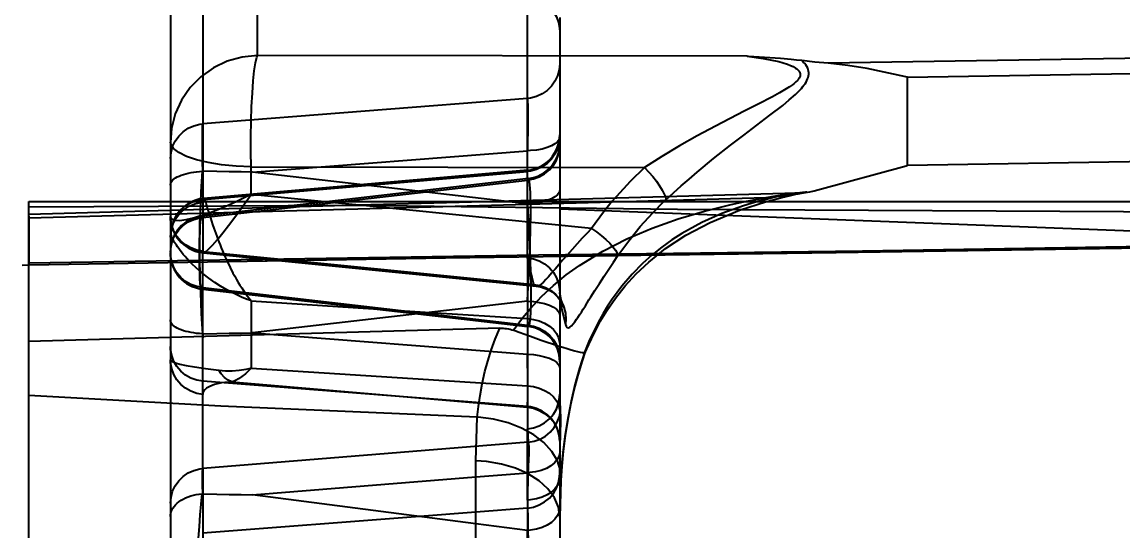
# Model space of a CAD drawing. Header units: millimetres. Extents: x 632 to 3922, y 1402 to 2001.
# Drawn here: x 3703.25 to 3709.49, y 1844.95 to 1847.84 of the extents above; entities that cross this region are included whole.
import ezdxf
from ezdxf.lldxf.tags import DXFTag

# ---------------------------------------------------------------- set-up
doc = ezdxf.new("R2010")
doc.units = ezdxf.units.MM
for name, color, linetype in [('7', 7, 'Continuous'), ('8', 8, 'Continuous'), ('DIM', 7, 'Continuous'), ('H1', 2, 'HIDDEN')]:
    doc.layers.add(name, color=color, linetype=linetype)
doc.styles.add('SY', font='romans.shx', dxfattribs={"width": 0.85, "height": 3, "bigfont": 'ghs.shx'})
tags = doc.linetypes.add('HIDDEN', pattern=[0.375, 0.25, -0.125]).pattern_tags.tags
tags[6:7] = [DXFTag(74, 4), DXFTag(75, 0), DXFTag(340, '0'), DXFTag(46, 1.0), DXFTag(50, 0.0), DXFTag(44, 0.0), DXFTag(45, 0.0)]
tags[4:5] = [DXFTag(74, 4), DXFTag(75, 0), DXFTag(340, '0'), DXFTag(46, 1.0), DXFTag(50, 0.0), DXFTag(44, 0.0), DXFTag(45, 0.0)]
doc.dimstyles.new('BaseStyle', dxfattribs={"dimtxt": 3, "dimasz": 2, "dimexe": 0.6, "dimexo": 0, "dimgap": 1, "dimtad": 1, "dimdsep": 46, "dimtxsty": 'SY', "dimcen": 0, "dimclrd": 3, "dimclre": 3, "dimclrt": 7, "dimaunit": 1, "dimazin": 0, "dimtfac": 1, "dimtmove": 0, "dimatfit": 3, "dimfxl": 1, "dimtolj": 1, "dimtzin": 0, "dimarcsym": 0})

# ---------------------------------------------------------------- blocks, each defined once
blk = doc.blocks.new('*D793')
at = {"layer": 'Defpoints', "color": 0}
for p in [(3711.3783, 1881.9692), (3736.3783, 1860.9692), (3711.3783, 1833.7692)]:
    blk.add_point(p, dxfattribs=at)
at = {"layer": 'DIM', "color": 3, "lineweight": -2}
blk.add_line((3711.3783, 1833.7692), (3711.3783, 1887.0977), dxfattribs=at)
at = {"layer": 'DIM', "color": 7, "insert": (3708.8783, 1885.0335), "char_height": 3, "attachment_point": 5, "rotation": 90, "style": 'SY', "bg_fill": 3, "box_fill_scale": 1.1, "bg_fill_color": 256, "bg_fill_true_color": 13158600, "bg_fill_transparency": 0}
blk.add_mtext('\\A1;25', dxfattribs=at)

msp = doc.modelspace()

# ---------------------------------------------------------------- linework, layer by layer
at = {"layer": '7'}
for p, q in [((3704.0875, 1848.3688), (3704.0875, 1847.1553)), ((3704.0875, 1847.1553), (3704.0875, 1846.819)), ((3703.2843, 1846.819), (3735.1403, 1846.819)), ((3703.2843, 1834.4764), (3703.2843, 1846.819)), ((3707.6418, 1846.8662), (3705.9397, 1846.819)), ((3703.2839, 1846.4579), (3703.2843, 1846.4579))]:
    msp.add_line(p, q, dxfattribs=at)
for points in [[(3707.6693, 1847.6174, 0), (3707.6401, 1847.6206, 0), (3707.61, 1847.6235, 0), (3707.5483, 1847.6288, 0), (3707.3681, 1847.6417, 0), (3707.3598, 1847.6423, 0)], [(3707.8201, 1847.6021, 0), (3707.7436, 1847.6093, 0), (3707.6693, 1847.6174, 0)], [(3708.2692, 1847.5235, 0), (3708.2611, 1847.5256, 0), (3708.0407, 1847.573, 0), (3707.9303, 1847.5901, 0), (3707.8201, 1847.6021, 0)], [(3707.7615, 1846.8843, 0), (3708.2623, 1847.0209, 0), (3708.2692, 1847.0227, 0)], [(3707.4658, 1846.8394, 0), (3707.4751, 1846.8404, 0), (3707.5426, 1846.8479, 0), (3707.6085, 1846.8561, 0), (3707.6501, 1846.862, 0), (3707.6898, 1846.8685, 0), (3707.7155, 1846.8734, 0), (3707.7396, 1846.8787, 0), (3707.7615, 1846.8843, 0)], [(3707.6979, 1846.8712, 0), (3707.6977, 1846.8712, 0), (3707.6971, 1846.8711, 0), (3707.6963, 1846.871, 0), (3707.6953, 1846.8708, 0), (3707.6942, 1846.8707, 0), (3707.693, 1846.8705, 0), (3707.6917, 1846.8703, 0), (3707.6903, 1846.8701, 0), (3707.6887, 1846.8699, 0), (3707.687, 1846.8697, 0), (3707.6849, 1846.8694, 0), (3707.6824, 1846.8691, 0), (3707.6796, 1846.8688, 0), (3707.6762, 1846.8685, 0), (3707.672, 1846.8681, 0), (3707.6665, 1846.8676, 0), (3707.6589, 1846.867, 0), (3707.6475, 1846.8664, 0), (3707.6413, 1846.8662, 0)]]:
    msp.add_polyline3d(points, dxfattribs=at)
at = {"layer": '8'}
for p, q in [((3704.5807, 1847.6463), (3704.5807, 1848.8598)), ((3707.3598, 1847.6423), (3704.5807, 1847.6463)), ((3708.2692, 1847.0227), (3708.2692, 1847.5235)), ((3704.5457, 1847.0141), (3706.777, 1847.0108)), ((3704.5457, 1846.8588), (3704.5457, 1847.0141)), ((3710.4778, 1847.0604), (3708.2692, 1847.0227)), ((3704.9426, 1846.819), (3704.5457, 1846.8588)), ((3707.4658, 1846.8394), (3706.7311, 1846.819))]:
    msp.add_line(p, q, dxfattribs=at)
for points in [[(3704.5807, 1847.6463, 0), (3704.4937, 1847.6374, 0), (3704.4096, 1847.6138, 0), (3704.3309, 1847.5762, 0), (3704.2601, 1847.5259, 0), (3704.1994, 1847.4644, 0), (3704.1504, 1847.3934, 0), (3704.1148, 1847.3152, 0), (3704.0937, 1847.2322, 0), (3704.0875, 1847.1553, 0)], [(3704.5457, 1847.0141, 0), (3704.5443, 1847.0999, 0), (3704.5442, 1847.1873, 0), (3704.5456, 1847.2739, 0), (3704.5482, 1847.3568, 0), (3704.5521, 1847.4335, 0), (3704.5572, 1847.5019, 0), (3704.5632, 1847.5597, 0), (3704.57, 1847.6052, 0), (3704.5774, 1847.6371, 0), (3704.5807, 1847.6463, 0)], [(3707.3598, 1847.6423, 0), (3707.4503, 1847.6299, 0), (3707.5388, 1847.6116, 0), (3707.5642, 1847.6046, 0), (3707.5888, 1847.5965, 0), (3707.6049, 1847.5903, 0), (3707.6201, 1847.5833, 0), (3707.6342, 1847.5754, 0), (3707.6413, 1847.5705, 0), (3707.6477, 1847.5651, 0), (3707.6516, 1847.5612, 0), (3707.655, 1847.5569, 0), (3707.6578, 1847.5525, 0), (3707.6594, 1847.5489, 0), (3707.6606, 1847.5452, 0), (3707.6611, 1847.5426, 0), (3707.6614, 1847.5399, 0), (3707.6615, 1847.5372, 0), (3707.6611, 1847.5333, 0), (3707.6602, 1847.5295, 0), (3707.659, 1847.5258, 0), (3707.6574, 1847.5222, 0), (3707.6554, 1847.5186, 0), (3707.6518, 1847.513, 0), (3707.6474, 1847.5075, 0), (3707.6454, 1847.5053, 0), (3707.6368, 1847.4966, 0), (3707.6271, 1847.4883, 0), (3707.6168, 1847.4803, 0), (3707.5997, 1847.4683, 0), (3707.5817, 1847.4568, 0), (3707.543, 1847.4342, 0), (3707.5027, 1847.4123, 0), (3707.4231, 1847.3712, 0), (3707.3425, 1847.3305, 0), (3707.1795, 1847.2464, 0), (3707.077, 1847.1909, 0), (3706.9759, 1847.1334, 0), (3706.8752, 1847.073, 0), (3706.777, 1847.0108, 0)], [(3710.4645, 1847.6452, 0), (3707.8201, 1847.6021, 0)], [(3706.9186, 1846.8462, 0), (3706.9424, 1846.8679, 0), (3706.9857, 1846.9066, 0), (3707.0302, 1846.9455, 0), (3707.0753, 1846.984, 0), (3707.1694, 1847.0615, 0), (3707.2656, 1847.1375, 0), (3707.3401, 1847.1946, 0), (3707.4147, 1847.2509, 0), (3707.4891, 1847.3071, 0), (3707.5617, 1847.3635, 0), (3707.5991, 1847.3944, 0), (3707.6345, 1847.4261, 0), (3707.6515, 1847.4428, 0), (3707.6673, 1847.4599, 0), (3707.6747, 1847.4687, 0), (3707.6816, 1847.4776, 0), (3707.6881, 1847.4866, 0), (3707.6938, 1847.4957, 0), (3707.6986, 1847.5045, 0), (3707.7027, 1847.5134, 0), (3707.7059, 1847.5223, 0), (3707.7081, 1847.5313, 0), (3707.7094, 1847.5401, 0), (3707.7096, 1847.5488, 0), (3707.7088, 1847.5574, 0), (3707.7069, 1847.5658, 0), (3707.7035, 1847.5751, 0), (3707.6989, 1847.584, 0), (3707.6932, 1847.5927, 0), (3707.6865, 1847.6009, 0), (3707.6783, 1847.6094, 0), (3707.6693, 1847.6174, 0)], [(3708.2692, 1847.5235, 0), (3710.4684, 1847.5586, 0)], [(3704.5457, 1847.0141, 0), (3704.4596, 1847.0184, 0), (3704.3773, 1847.0268, 0), (3704.3016, 1847.0392, 0), (3704.2345, 1847.0551, 0), (3704.1783, 1847.074, 0), (3704.1345, 1847.0954, 0), (3704.1046, 1847.1186, 0), (3704.0894, 1847.143, 0), (3704.0875, 1847.1553, 0)], [(3706.777, 1847.0108, 0), (3706.6951, 1846.9313, 0), (3706.6176, 1846.8472, 0), (3706.6095, 1846.8378, 0)], [(3706.777, 1847.0108, 0), (3706.8011, 1846.9855, 0), (3706.8239, 1846.9592, 0), (3706.8447, 1846.9327, 0), (3706.8629, 1846.9069, 0), (3706.878, 1846.8826, 0), (3706.8895, 1846.8604, 0), (3706.8956, 1846.8455, 0)], [(3704.5457, 1846.8588, 0), (3704.5049, 1846.8384, 0), (3704.4646, 1846.819, 0)], [(3704.5177, 1846.819, 0), (3704.5457, 1846.8588, 0)], [(3707.6378, 1846.8659, 0), (3707.6383, 1846.866, 0), (3707.6395, 1846.8661, 0), (3707.6402, 1846.8662, 0), (3707.6403, 1846.8661, 0), (3707.6402, 1846.8661, 0), (3707.6399, 1846.866, 0), (3707.6393, 1846.866, 0), (3707.6386, 1846.8658, 0), (3707.6376, 1846.8657, 0), (3707.6351, 1846.8653, 0), (3707.6318, 1846.8648, 0), (3707.6279, 1846.8642, 0), (3707.6227, 1846.8635, 0), (3707.6169, 1846.8627, 0), (3707.6105, 1846.8617, 0), (3707.6037, 1846.8608, 0), (3707.5885, 1846.8586, 0), (3707.5722, 1846.8561, 0), (3707.5471, 1846.8524, 0), (3707.5209, 1846.8483, 0), (3707.4658, 1846.8394, 0)]]:
    msp.add_polyline3d(points, dxfattribs=at)
at = {"layer": 'H1'}
for p, q in [((3704.2708, 1848.1168), (3704.2708, 1846.819)), ((3706.113, 1846.8238), (3706.113, 1847.9785)), ((3706.2963, 1847.7817), (3706.2963, 1846.8289)), ((3706.113, 1847.4023), (3704.2708, 1847.2594)), ((3704.5531, 1846.9847), (3706.113, 1847.1058)), ((3704.2743, 1846.8301), (3706.113, 1846.9883)), ((3706.113, 1846.9962), (3704.2767, 1846.8356)), ((3705.491, 1846.8767), (3704.5531, 1846.9847)), ((3706.1185, 1846.949), (3704.9905, 1846.819)), ((3705.0627, 1846.819), (3706.113, 1846.94)), ((3705.9815, 1846.8202), (3705.491, 1846.8767)), ((3704.0875, 1846.819), (3704.0875, 1846.7677)), ((3704.2708, 1846.819), (3704.2708, 1846.7728)), ((3704.9905, 1846.819), (3704.7893, 1846.7958)), ((3704.8648, 1846.7962), (3705.0627, 1846.819)), ((3705.1587, 1846.7974), (3704.9426, 1846.819)), ((3705.9397, 1846.819), (3705.1528, 1846.7972)), ((3706.7311, 1846.819), (3705.7021, 1846.7905)), ((3705.9916, 1846.819), (3705.9815, 1846.8202)), ((3706.113, 1846.805), (3705.9916, 1846.819)), ((3706.113, 1846.819), (3706.113, 1846.8238)), ((3706.113, 1846.4988), (3706.113, 1846.819)), ((3706.2963, 1846.8289), (3706.2963, 1846.819)), ((3706.2963, 1846.819), (3706.2963, 1846.302)), ((3705.1528, 1846.7972), (3703.2843, 1846.7454)), ((3705.7021, 1846.7905), (3703.2843, 1846.7235)), ((3704.0875, 1846.7677), (3704.0875, 1846.7338)), ((3704.6897, 1846.7844), (3704.2653, 1846.7355)), ((3704.2708, 1846.7278), (3704.7847, 1846.787)), ((3704.2708, 1846.7728), (3704.2708, 1846.537)), ((3704.7893, 1846.7958), (3704.6897, 1846.7844)), ((3704.7847, 1846.787), (3704.8648, 1846.7962)), ((3705.1614, 1846.7971), (3705.1587, 1846.7974)), ((3706.4763, 1846.6654), (3705.1614, 1846.7971)), ((3703.2843, 1846.7454), (3703.2843, 1846.7454)), ((3704.0875, 1846.531), (3704.0875, 1845.1076)), ((3704.2708, 1845.3044), (3704.2708, 1846.537)), ((3704.2709, 1846.5356), (3704.7143, 1846.4912)), ((3704.2746, 1846.5271), (3704.6438, 1846.4901)), ((3703.2843, 1846.4579), (3703.2858, 1846.4579)), ((3704.6438, 1846.4901), (3704.7198, 1846.4825)), ((3704.7143, 1846.4912), (3704.7896, 1846.4837)), ((3704.7198, 1846.4825), (3706.163, 1846.3379)), ((3704.7896, 1846.4837), (3706.1486, 1846.3475)), ((3706.113, 1846.4988), (3706.113, 1846.3429)), ((3704.2653, 1846.3222), (3704.2708, 1846.3216)), ((3704.2708, 1846.3299), (3705.5271, 1846.1852)), ((3704.2708, 1846.3216), (3705.491, 1846.181)), ((3706.113, 1846.3429), (3706.113, 1845.5279)), ((3704.5457, 1846.2545), (3704.5457, 1845.8734)), ((3704.5457, 1846.2545), (3705.2389, 1846.21)), ((3706.113, 1846.2526), (3704.5531, 1846.0729)), ((3706.2963, 1846.302), (3706.2963, 1845.7247)), ((3705.2389, 1846.21), (3705.5628, 1846.1893)), ((3705.5628, 1846.1893), (3706.113, 1846.154)), ((3705.491, 1846.181), (3706.113, 1846.1093)), ((3705.5271, 1846.1852), (3706.113, 1846.1177)), ((3705.9573, 1846.0991), (3703.2843, 1846.025)), ((3704.5531, 1846.0729), (3706.113, 1845.9519)), ((3706.113, 1846.1093), (3706.1185, 1846.1087)), ((3704.5457, 1845.8734), (3706.113, 1845.7728)), ((3706.113, 1845.6553), (3704.2708, 1845.7983)), ((3704.4357, 1845.7954), (3705.6073, 1845.6946)), ((3705.6073, 1845.6946), (3706.113, 1845.651)), ((3706.113, 1845.4524), (3706.113, 1845.5279)), ((3706.1176, 1845.4528), (3704.2708, 1845.3044)), ((3706.113, 1845.2797), (3706.113, 1845.4524)), ((3706.2963, 1845.4585), (3706.2963, 1845.2519)), ((3705.8206, 1840.5739), (3705.8206, 1845.3481)), ((3704.2708, 1845.3044), (3704.2708, 1844.3796)), ((3704.5531, 1845.1544), (3705.8206, 1845.2562)), ((3705.8206, 1845.2562), (3706.1152, 1845.2799)), ((3706.113, 1845.1242), (3706.113, 1845.2797)), ((3706.2963, 1845.2519), (3706.2963, 1845.0281)), ((3705.8206, 1844.9906), (3704.5531, 1845.1544)), ((3706.113, 1845.0792), (3705.8206, 1845.0565)), ((3706.113, 1845.1242), (3706.113, 1844.9528)), ((3705.5019, 1845.0318), (3704.2708, 1844.9362)), ((3705.8206, 1845.0565), (3705.5019, 1845.0318)), ((3706.2963, 1845.0281), (3706.2963, 1840.2538)), ((3706.113, 1844.9528), (3705.8206, 1844.9906)), ((3706.113, 1844.1415), (3706.113, 1844.9528))]:
    msp.add_line(p, q, dxfattribs=at)
for points in [[(3706.113, 1847.9785, 0), (3706.1475, 1847.9725, 0), (3706.1804, 1847.9607, 0), (3706.2107, 1847.9435, 0), (3706.2375, 1847.9214, 0), (3706.26, 1847.895, 0), (3706.2775, 1847.8652, 0), (3706.2894, 1847.8328, 0), (3706.2955, 1847.7989, 0), (3706.2963, 1847.7817, 0)], [(3706.2963, 1847.8612, 0), (3706.2963, 1847.8122, 0), (3706.2963, 1847.7817, 0)], [(3706.2963, 1847.5991, 0), (3706.2932, 1847.5648, 0), (3706.2842, 1847.5316, 0), (3706.2694, 1847.5004, 0), (3706.2493, 1847.4722, 0), (3706.2246, 1847.4478, 0), (3706.1959, 1847.4281, 0), (3706.1642, 1847.4135, 0), (3706.1304, 1847.4046, 0), (3706.113, 1847.4023, 0)], [(3706.113, 1847.4023, 0), (3706.114, 1847.3876, 0), (3706.1147, 1847.3656, 0), (3706.1152, 1847.3366, 0), (3706.1153, 1847.301, 0), (3706.1152, 1847.2595, 0), (3706.1147, 1847.2126, 0), (3706.114, 1847.1611, 0), (3706.113, 1847.1058, 0)], [(3704.0875, 1847.0626, 0), (3704.0905, 1847.0969, 0), (3704.0996, 1847.1302, 0), (3704.1144, 1847.1614, 0), (3704.1345, 1847.1896, 0), (3704.1592, 1847.2139, 0), (3704.1879, 1847.2337, 0), (3704.2196, 1847.2482, 0), (3704.2534, 1847.2571, 0), (3704.2708, 1847.2594, 0)], [(3704.2703, 1846.9895, 0), (3704.2694, 1847.04, 0), (3704.2688, 1847.0867, 0), (3704.2685, 1847.1292, 0), (3704.2684, 1847.1667, 0), (3704.2686, 1847.1989, 0), (3704.2691, 1847.2253, 0), (3704.2698, 1847.2456, 0), (3704.2708, 1847.2594, 0)], [(3706.2963, 1847.1851, 0), (3706.2932, 1847.1508, 0), (3706.2842, 1847.1176, 0), (3706.2694, 1847.0864, 0), (3706.2493, 1847.0582, 0), (3706.2246, 1847.0338, 0), (3706.1959, 1847.0141, 0), (3706.1642, 1846.9995, 0), (3706.1304, 1846.9906, 0), (3706.113, 1846.9883, 0)], [(3706.2963, 1847.1839, 0), (3706.2932, 1847.1703, 0), (3706.2842, 1847.1571, 0), (3706.2694, 1847.1447, 0), (3706.2493, 1847.1335, 0), (3706.2246, 1847.1238, 0), (3706.1959, 1847.116, 0), (3706.1642, 1847.1102, 0), (3706.1304, 1847.1067, 0), (3706.113, 1847.1058, 0)], [(3706.113, 1846.94, 0), (3706.1475, 1846.946, 0), (3706.1804, 1846.9578, 0), (3706.2107, 1846.975, 0), (3706.2375, 1846.9971, 0), (3706.26, 1847.0235, 0), (3706.2775, 1847.0533, 0), (3706.2894, 1847.0857, 0), (3706.2955, 1847.1196, 0), (3706.2963, 1847.1368, 0)], [(3704.0876, 1846.9137, 0), (3704.0881, 1846.9174, 0), (3704.0891, 1846.9212, 0), (3704.0919, 1846.9276, 0), (3704.0961, 1846.9339, 0), (3704.1017, 1846.9403, 0), (3704.1087, 1846.9464, 0), (3704.1168, 1846.9521, 0), (3704.126, 1846.9576, 0), (3704.1367, 1846.9628, 0), (3704.1485, 1846.9677, 0), (3704.1609, 1846.972, 0), (3704.1742, 1846.976, 0), (3704.1887, 1846.9795, 0), (3704.204, 1846.9826, 0), (3704.2193, 1846.9851, 0), (3704.2352, 1846.9871, 0), (3704.2519, 1846.9886, 0), (3704.2689, 1846.9895, 0)], [(3704.2653, 1846.3222, 0), (3704.2621, 1846.3261, 0), (3704.2593, 1846.337, 0), (3704.2569, 1846.3547, 0), (3704.255, 1846.3791, 0), (3704.2535, 1846.4097, 0), (3704.2524, 1846.4463, 0), (3704.2519, 1846.4882, 0), (3704.252, 1846.5349, 0), (3704.2525, 1846.5857, 0), (3704.2535, 1846.6398, 0), (3704.255, 1846.6966, 0), (3704.257, 1846.755, 0), (3704.2594, 1846.8144, 0), (3704.2623, 1846.8738, 0), (3704.2654, 1846.9325, 0), (3704.2689, 1846.9895, 0)], [(3704.2689, 1846.9895, 0), (3704.2703, 1846.9895, 0)], [(3704.5531, 1846.9847, 0), (3704.4883, 1846.9859, 0), (3704.4213, 1846.9871, 0), (3704.3497, 1846.9883, 0), (3704.2703, 1846.9895, 0)], [(3706.1185, 1846.949, 0), (3706.1158, 1846.9466, 0), (3706.113, 1846.94, 0)], [(3706.1241, 1846.4518, 0), (3706.1261, 1846.5006, 0), (3706.1279, 1846.5491, 0), (3706.1293, 1846.5968, 0), (3706.1305, 1846.6433, 0), (3706.1313, 1846.6879, 0), (3706.1318, 1846.7303, 0), (3706.1319, 1846.7699, 0), (3706.1317, 1846.8063, 0), (3706.1311, 1846.8392, 0), (3706.1302, 1846.8681, 0), (3706.1289, 1846.8929, 0), (3706.1274, 1846.9133, 0), (3706.1255, 1846.9291, 0), (3706.1234, 1846.9404, 0), (3706.121, 1846.947, 0), (3706.1185, 1846.949, 0)], [(3704.0875, 1846.9112, 0), (3704.0876, 1846.9137, 0)], [(3706.2963, 1846.8832, 0), (3706.2932, 1846.8696, 0), (3706.2842, 1846.8564, 0), (3706.2694, 1846.844, 0), (3706.2493, 1846.8328, 0), (3706.2246, 1846.8231, 0), (3706.1959, 1846.8152, 0), (3706.1642, 1846.8095, 0), (3706.1304, 1846.8059, 0), (3706.113, 1846.805, 0)], [(3704.0919, 1846.6589, 0), (3704.1022, 1846.6919, 0), (3704.1181, 1846.7225, 0), (3704.1392, 1846.75, 0), (3704.1649, 1846.7734, 0), (3704.1943, 1846.7922, 0), (3704.2265, 1846.8056, 0), (3704.2606, 1846.8133, 0), (3704.2708, 1846.8144, 0)], [(3704.1079, 1846.7139, 0), (3704.1244, 1846.7439, 0), (3704.1459, 1846.7706, 0), (3704.172, 1846.7931, 0), (3704.2016, 1846.8108, 0), (3704.234, 1846.8231, 0), (3704.2682, 1846.8296, 0), (3704.2743, 1846.8301, 0)], [(3704.2126, 1846.8191, 0), (3704.2008, 1846.8135, 0), (3704.1866, 1846.8053, 0), (3704.1732, 1846.7962, 0), (3704.1608, 1846.7862, 0), (3704.1493, 1846.7753, 0), (3704.1389, 1846.7639, 0), (3704.1295, 1846.7518, 0), (3704.1212, 1846.7393, 0), (3704.1139, 1846.7266, 0), (3704.1079, 1846.7139, 0)], [(3704.2768, 1846.8356, 0), (3704.2654, 1846.8343, 0), (3704.2483, 1846.831, 0), (3704.2317, 1846.8264, 0), (3704.2159, 1846.8205, 0), (3704.2126, 1846.8191, 0)], [(3704.2708, 1846.8144, 0), (3704.2717, 1846.8222, 0), (3704.2743, 1846.8301, 0)], [(3704.2743, 1846.8301, 0), (3704.2752, 1846.8339, 0), (3704.2764, 1846.8355, 0), (3704.2767, 1846.8356, 0)], [(3704.2779, 1846.8349, 0), (3704.2798, 1846.8321, 0), (3704.2819, 1846.8273, 0), (3704.2844, 1846.8205, 0), (3704.2874, 1846.8117, 0), (3704.2908, 1846.8008, 0), (3704.2944, 1846.789, 0), (3704.2985, 1846.7756, 0), (3704.3031, 1846.7605, 0), (3704.3082, 1846.744, 0), (3704.3138, 1846.7264, 0), (3704.3199, 1846.7075, 0), (3704.3265, 1846.6874, 0), (3704.3337, 1846.6663, 0), (3704.3388, 1846.6515, 0), (3704.3442, 1846.6364, 0), (3704.3499, 1846.6208, 0), (3704.3559, 1846.6049, 0), (3704.3621, 1846.5886, 0), (3704.3686, 1846.5721, 0), (3704.3754, 1846.5554, 0), (3704.3824, 1846.5385, 0), (3704.3961, 1846.507, 0), (3704.4105, 1846.4755, 0), (3704.4259, 1846.4437, 0), (3704.4421, 1846.4125, 0), (3704.4521, 1846.394, 0), (3704.4624, 1846.3758, 0), (3704.472, 1846.3595, 0), (3704.4817, 1846.3437, 0), (3704.4917, 1846.3281, 0), (3704.5017, 1846.313, 0), (3704.5121, 1846.2982, 0), (3704.5225, 1846.2839, 0), (3704.5331, 1846.2701, 0), (3704.5438, 1846.2569, 0), (3704.5457, 1846.2545, 0)], [(3704.4646, 1846.819, 0), (3704.4147, 1846.7963, 0), (3704.3659, 1846.7754, 0)], [(3704.4889, 1846.7788, 0), (3704.5177, 1846.819, 0)], [(3706.033, 1846.0876, 0), (3706.0426, 1846.1015, 0), (3706.0847, 1846.1582, 0), (3706.1295, 1846.2122, 0), (3706.1932, 1846.2798, 0), (3706.2611, 1846.3427, 0), (3706.3331, 1846.4015, 0), (3706.4083, 1846.4557, 0), (3706.54, 1846.5368, 0), (3706.6777, 1846.607, 0), (3706.8213, 1846.6679, 0), (3706.9681, 1846.72, 0), (3707.1181, 1846.7644, 0), (3707.2689, 1846.8015, 0), (3707.3565, 1846.82, 0)], [(3707.4261, 1846.8199, 0), (3707.3395, 1846.7944, 0), (3707.2165, 1846.7503, 0), (3707.1025, 1846.6995, 0), (3706.989, 1846.6372, 0), (3706.932, 1846.6004, 0), (3706.8758, 1846.5599, 0), (3706.8201, 1846.5152, 0), (3706.766, 1846.4663, 0), (3706.7064, 1846.4053, 0), (3706.6492, 1846.3382, 0), (3706.6213, 1846.3018, 0), (3706.5943, 1846.2638, 0), (3706.5681, 1846.2241, 0), (3706.543, 1846.183, 0), (3706.5144, 1846.132, 0), (3706.4874, 1846.079, 0), (3706.462, 1846.0237, 0), (3706.4384, 1845.9667, 0)], [(3706.4413, 1845.9615, 0), (3706.4608, 1846.0075, 0), (3706.4932, 1846.076, 0), (3706.5284, 1846.1413, 0), (3706.5657, 1846.2025, 0), (3706.6125, 1846.2701, 0), (3706.6675, 1846.3394, 0), (3706.7305, 1846.4081, 0), (3706.8016, 1846.4749, 0), (3706.8972, 1846.5508, 0), (3707.0125, 1846.6265, 0), (3707.1506, 1846.6999, 0), (3707.3167, 1846.769, 0), (3707.47, 1846.8185, 0), (3707.4721, 1846.8191, 0)], [(3706.5939, 1846.8194, 0), (3706.5445, 1846.7583, 0), (3706.4763, 1846.6654, 0)], [(3706.6095, 1846.8378, 0), (3706.5939, 1846.8194, 0)], [(3706.6266, 1846.5117, 0), (3706.6876, 1846.5958, 0), (3706.7534, 1846.6768, 0), (3706.8244, 1846.7547, 0), (3706.8896, 1846.8193, 0)], [(3706.8896, 1846.8193, 0), (3706.9, 1846.829, 0)], [(3706.8956, 1846.8455, 0), (3706.9, 1846.829, 0)], [(3706.9, 1846.829, 0), (3706.9186, 1846.8462, 0)], [(3707.3565, 1846.82, 0), (3707.4306, 1846.8341, 0), (3707.5046, 1846.8467, 0), (3707.5403, 1846.8524, 0), (3707.5743, 1846.8574, 0), (3707.5878, 1846.8593, 0), (3707.6006, 1846.8611, 0), (3707.6125, 1846.8627, 0), (3707.618, 1846.8634, 0), (3707.623, 1846.8641, 0), (3707.6279, 1846.8647, 0), (3707.6321, 1846.8653, 0), (3707.6357, 1846.8657, 0), (3707.6371, 1846.8658, 0), (3707.6378, 1846.8659, 0)], [(3707.5417, 1846.848, 0), (3707.5264, 1846.8447, 0), (3707.4594, 1846.8287, 0), (3707.4261, 1846.8199, 0)], [(3707.4721, 1846.8191, 0), (3707.5565, 1846.8413, 0), (3707.6064, 1846.8529, 0), (3707.6356, 1846.8592, 0), (3707.6586, 1846.8639, 0), (3707.6739, 1846.8669, 0), (3707.6835, 1846.8687, 0), (3707.6899, 1846.8698, 0), (3707.6941, 1846.8706, 0), (3707.6964, 1846.871, 0), (3707.6976, 1846.8712, 0), (3707.6979, 1846.8712, 0)], [(3703.2843, 1846.7882, 0), (3705.1245, 1846.7975, 0), (3706.9652, 1846.7751, 0), (3709.8574, 1846.7593, 0)], [(3703.2851, 1846.4587, 0), (3703.2852, 1846.4597, 0), (3703.2854, 1846.464, 0), (3703.2855, 1846.4708, 0), (3703.2856, 1846.48, 0), (3703.2857, 1846.4915, 0), (3703.2857, 1846.5051, 0), (3703.2857, 1846.5209, 0), (3703.2857, 1846.5387, 0), (3703.2857, 1846.5586, 0), (3703.2856, 1846.5807, 0), (3703.2855, 1846.6049, 0), (3703.2854, 1846.6311, 0), (3703.2852, 1846.6591, 0), (3703.285, 1846.689, 0), (3703.2848, 1846.7206, 0), (3703.2846, 1846.7537, 0), (3703.2843, 1846.7882, 0)], [(3704.3659, 1846.7754, 0), (3704.3133, 1846.7546, 0), (3704.2633, 1846.737, 0), (3704.217, 1846.7231, 0), (3704.1755, 1846.7135, 0), (3704.1403, 1846.709, 0), (3704.1131, 1846.7101, 0), (3704.0951, 1846.7174, 0), (3704.0877, 1846.731, 0)], [(3704.2746, 1846.5271, 0), (3704.2858, 1846.5319, 0), (3704.3034, 1846.547, 0), (3704.3265, 1846.571, 0), (3704.3538, 1846.6026, 0), (3704.3845, 1846.6403, 0), (3704.4176, 1846.6828, 0), (3704.4526, 1846.7292, 0), (3704.4889, 1846.7788, 0)], [(3706.113, 1846.805, 0), (3706.1159, 1846.76, 0), (3706.1187, 1846.7135, 0), (3706.1212, 1846.6658, 0), (3706.1235, 1846.6174, 0), (3706.1256, 1846.5687, 0), (3706.1275, 1846.5201, 0), (3706.129, 1846.4722, 0), (3706.1302, 1846.4255, 0)], [(3706.2963, 1846.776, 0), (3710.4789, 1846.6153, 0)], [(3704.0877, 1846.731, 0), (3704.0875, 1846.7338, 0)], [(3704.0875, 1846.7338, 0), (3704.0876, 1846.7264, 0), (3704.0881, 1846.7183, 0)], [(3704.0884, 1846.7147, 0), (3704.0875, 1846.7338, 0)], [(3704.0875, 1846.7338, 0), (3704.0875, 1846.6979, 0), (3704.0875, 1846.6639, 0), (3704.0875, 1846.6326, 0), (3704.0875, 1846.6043, 0), (3704.0875, 1846.5797, 0), (3704.0875, 1846.559, 0), (3704.0875, 1846.5427, 0), (3704.0875, 1846.531, 0)], [(3704.0875, 1846.531, 0), (3704.0905, 1846.5653, 0), (3704.0996, 1846.5986, 0), (3704.1144, 1846.6298, 0), (3704.1345, 1846.658, 0), (3704.1592, 1846.6823, 0), (3704.1879, 1846.7021, 0), (3704.2196, 1846.7166, 0), (3704.2534, 1846.7255, 0), (3704.2708, 1846.7278, 0)], [(3704.0881, 1846.7184, 0), (3704.0877, 1846.731, 0)], [(3704.0886, 1846.7121, 0), (3704.0881, 1846.7184, 0)], [(3704.0881, 1846.7183, 0), (3704.0884, 1846.7146, 0)], [(3704.2708, 1846.537, 0), (3704.2363, 1846.543, 0), (3704.2034, 1846.5548, 0), (3704.1731, 1846.572, 0), (3704.1463, 1846.5941, 0), (3704.1238, 1846.6205, 0), (3704.1063, 1846.6503, 0), (3704.0943, 1846.6827, 0), (3704.0884, 1846.7147, 0)], [(3704.0884, 1846.7146, 0), (3704.0886, 1846.7121, 0)], [(3704.0895, 1846.7046, 0), (3704.0886, 1846.7121, 0)], [(3704.0886, 1846.7121, 0), (3704.0889, 1846.7093, 0), (3704.0895, 1846.7047, 0)], [(3704.0895, 1846.7047, 0), (3704.092, 1846.6904, 0), (3704.096, 1846.6746, 0), (3704.1012, 1846.6591, 0), (3704.1077, 1846.644, 0), (3704.1162, 1846.628, 0), (3704.1259, 1846.6129, 0), (3704.1368, 1846.599, 0), (3704.1486, 1846.5862, 0), (3704.1613, 1846.5747, 0), (3704.1747, 1846.5643, 0), (3704.1888, 1846.5552, 0), (3704.2033, 1846.5473, 0), (3704.2182, 1846.5408, 0), (3704.2334, 1846.5354, 0), (3704.2488, 1846.5313, 0), (3704.2641, 1846.5284, 0), (3704.275, 1846.5271, 0)], [(3704.0902, 1846.7, 0), (3704.0895, 1846.7046, 0)], [(3704.1051, 1846.7071, 0), (3704.0966, 1846.6822, 0), (3704.0919, 1846.6589, 0)], [(3704.0933, 1846.6109, 0), (3704.0919, 1846.6453, 0), (3704.0965, 1846.6793, 0), (3704.1, 1846.6927, 0)], [(3704.1031, 1846.7021, 0), (3704.1051, 1846.7071, 0)], [(3704.1051, 1846.7071, 0), (3704.1079, 1846.7139, 0)], [(3704.2653, 1846.7355, 0), (3704.2621, 1846.7316, 0), (3704.2593, 1846.7207, 0), (3704.2569, 1846.703, 0), (3704.255, 1846.6786, 0), (3704.2535, 1846.6479, 0), (3704.2524, 1846.6114, 0), (3704.2519, 1846.5694, 0), (3704.252, 1846.5227, 0), (3704.2525, 1846.472, 0), (3704.2535, 1846.4178, 0), (3704.255, 1846.3611, 0), (3704.257, 1846.3027, 0), (3704.2594, 1846.2433, 0), (3704.2623, 1846.1839, 0), (3704.2654, 1846.1252, 0), (3704.2689, 1846.0681, 0)], [(3704.2708, 1846.7278, 0), (3704.268, 1846.7337, 0), (3704.2653, 1846.7355, 0)], [(3704.0875, 1846.6176, 0), (3704.0905, 1846.6519, 0), (3704.0919, 1846.6589, 0)], [(3704.2709, 1846.5356, 0), (3704.2364, 1846.5414, 0), (3704.2035, 1846.5531, 0), (3704.1732, 1846.5701, 0), (3704.1464, 1846.5921, 0), (3704.124, 1846.6184, 0), (3704.1065, 1846.6481, 0), (3704.0946, 1846.6799, 0)], [(3706.4763, 1846.6654, 0), (3706.4501, 1846.6377, 0), (3706.4245, 1846.6102, 0), (3706.3948, 1846.5777, 0), (3706.3663, 1846.5459, 0), (3706.3388, 1846.5147, 0), (3706.3128, 1846.4846, 0), (3706.2906, 1846.4587, 0), (3706.2698, 1846.4344, 0), (3706.2504, 1846.4118, 0), (3706.2325, 1846.3915, 0), (3706.2173, 1846.3751, 0), (3706.2036, 1846.3613, 0), (3706.191, 1846.3503, 0), (3706.1799, 1846.3426, 0), (3706.1706, 1846.3386, 0), (3706.163, 1846.3379, 0)], [(3706.4763, 1846.6654, 0), (3706.5051, 1846.6455, 0), (3706.5325, 1846.6245, 0), (3706.5577, 1846.603, 0), (3706.5799, 1846.5817, 0), (3706.5983, 1846.5612, 0), (3706.6126, 1846.5422, 0), (3706.6221, 1846.5252, 0), (3706.6266, 1846.5117, 0)], [(3709.8543, 1846.566, 0), (3708.0148, 1846.5375, 0), (3706.1749, 1846.514, 0), (3703.2843, 1846.4689, 0)], [(3704.0933, 1846.6109, 0), (3704.089, 1846.6142, 0), (3704.0875, 1846.6176, 0)], [(3704.5457, 1846.2545, 0), (3704.5416, 1846.256, 0), (3704.5355, 1846.2582, 0), (3704.522, 1846.2633, 0), (3704.4903, 1846.2763, 0), (3704.4483, 1846.2957, 0), (3704.4069, 1846.3174, 0), (3704.3723, 1846.3376, 0), (3704.3387, 1846.3592, 0), (3704.3054, 1846.3827, 0), (3704.2736, 1846.4072, 0), (3704.2519, 1846.4253, 0), (3704.2312, 1846.4437, 0), (3704.2111, 1846.4627, 0), (3704.1923, 1846.4818, 0), (3704.1809, 1846.4941, 0), (3704.17, 1846.5063, 0), (3704.1596, 1846.5184, 0), (3704.1499, 1846.5304, 0), (3704.1418, 1846.5408, 0), (3704.1343, 1846.5509, 0), (3704.1273, 1846.5607, 0), (3704.1208, 1846.5701, 0), (3704.1155, 1846.5781, 0), (3704.1107, 1846.5856, 0), (3704.1064, 1846.5925, 0), (3704.1025, 1846.5986, 0), (3704.0997, 1846.6031, 0), (3704.0972, 1846.6067, 0), (3704.0957, 1846.6086, 0), (3704.0945, 1846.6101, 0), (3704.0933, 1846.6109, 0)], [(3703.2864, 1846.4587, 0), (3705.6473, 1846.498, 0), (3707.8652, 1846.5282, 0), (3709.8571, 1846.5598, 0)], [(3704.0875, 1846.5357, 0), (3704.0875, 1846.531, 0)], [(3704.2708, 1846.3299, 0), (3704.2363, 1846.3359, 0), (3704.2034, 1846.3476, 0), (3704.1731, 1846.3649, 0), (3704.1463, 1846.387, 0), (3704.1238, 1846.4134, 0), (3704.1063, 1846.4432, 0), (3704.0943, 1846.4755, 0), (3704.0883, 1846.5094, 0), (3704.0875, 1846.5267, 0)], [(3704.2708, 1846.537, 0), (3704.2709, 1846.5356, 0)], [(3704.2709, 1846.5356, 0), (3704.2746, 1846.5271, 0)], [(3706.3287, 1846.1212, 0), (3706.3331, 1846.1104, 0), (3706.3385, 1846.104, 0), (3706.3452, 1846.1023, 0), (3706.3533, 1846.1053, 0), (3706.3623, 1846.1126, 0), (3706.3728, 1846.1242, 0), (3706.382, 1846.136, 0), (3706.3921, 1846.1503, 0), (3706.3995, 1846.1612, 0), (3706.4089, 1846.1755, 0), (3706.419, 1846.1911, 0), (3706.4299, 1846.2083, 0), (3706.4416, 1846.2268, 0), (3706.4516, 1846.2429, 0), (3706.4622, 1846.2597, 0), (3706.4733, 1846.2774, 0), (3706.4963, 1846.3139, 0), (3706.5213, 1846.353, 0), (3706.5486, 1846.3952, 0), (3706.5778, 1846.4393, 0), (3706.6017, 1846.4751, 0), (3706.6266, 1846.5117, 0)], [(3703.2451, 1846.4579, 0), (3703.2864, 1846.4587, 0)], [(3703.2843, 1846.4689, 0), (3703.2846, 1846.4625, 0), (3703.2848, 1846.4589, 0), (3703.2849, 1846.4582, 0)], [(3703.2849, 1846.4582, 0), (3703.285, 1846.4579, 0), (3703.2851, 1846.4587, 0)], [(3706.113, 1846.4988, 0), (3706.1475, 1846.4928, 0), (3706.1804, 1846.481, 0), (3706.2107, 1846.4638, 0), (3706.2375, 1846.4417, 0), (3706.26, 1846.4153, 0), (3706.2775, 1846.3855, 0), (3706.2894, 1846.3531, 0), (3706.2955, 1846.3192, 0), (3706.2963, 1846.302, 0)], [(3706.1486, 1846.3475, 0), (3706.113, 1846.4988, 0)], [(3706.113, 1846.2526, 0), (3706.1161, 1846.3004, 0), (3706.119, 1846.3498, 0), (3706.1216, 1846.4004, 0), (3706.1241, 1846.4518, 0)], [(3706.1302, 1846.4255, 0), (3706.1315, 1846.3573, 0), (3706.1319, 1846.2947, 0), (3706.1315, 1846.2394, 0), (3706.1303, 1846.1928, 0), (3706.1283, 1846.1559, 0), (3706.1256, 1846.1294, 0), (3706.1223, 1846.1136, 0), (3706.1185, 1846.1087, 0)], [(3704.2708, 1846.3299, 0), (3704.268, 1846.324, 0), (3704.2653, 1846.3222, 0)], [(3706.163, 1846.3379, 0), (3706.1623, 1846.338, 0), (3706.155, 1846.3409, 0), (3706.1486, 1846.3475, 0)], [(3706.1486, 1846.3475, 0), (3706.183, 1846.342, 0), (3706.2158, 1846.3307, 0), (3706.246, 1846.3139, 0), (3706.2727, 1846.2921, 0), (3706.2952, 1846.2661, 0), (3706.3126, 1846.2365, 0), (3706.3136, 1846.2345, 0)], [(3706.163, 1846.338, 0), (3706.1754, 1846.3363, 0), (3706.1925, 1846.3327, 0), (3706.2089, 1846.3275, 0), (3706.2246, 1846.3211, 0), (3706.2392, 1846.3135, 0), (3706.2528, 1846.305, 0), (3706.2651, 1846.2956, 0), (3706.2761, 1846.2858, 0), (3706.2857, 1846.2759, 0), (3706.2939, 1846.2661, 0), (3706.3006, 1846.2569, 0), (3706.306, 1846.2484, 0), (3706.3104, 1846.2407, 0), (3706.3138, 1846.2339, 0), (3706.3165, 1846.2278, 0), (3706.3177, 1846.2248, 0)], [(3706.113, 1846.2526, 0), (3706.1475, 1846.2503, 0), (3706.1804, 1846.2456, 0), (3706.2107, 1846.2388, 0), (3706.2375, 1846.23, 0), (3706.26, 1846.2195, 0), (3706.2775, 1846.2076, 0), (3706.2894, 1846.1948, 0), (3706.2955, 1846.1813, 0), (3706.2963, 1846.1745, 0)], [(3706.2963, 1846.302, 0), (3706.2963, 1846.2963, 0)], [(3706.3177, 1846.225, 0), (3706.3046, 1846.2614, 0), (3706.2964, 1846.2983, 0), (3706.2963, 1846.302, 0)], [(3706.2963, 1846.2963, 0), (3706.3055, 1846.2126, 0), (3706.3287, 1846.1212, 0)], [(3706.3136, 1846.2345, 0), (3706.3177, 1846.2249, 0)], [(3706.3177, 1846.2249, 0), (3706.3202, 1846.2183, 0)], [(3706.3202, 1846.2183, 0), (3706.3288, 1846.1851, 0), (3706.3313, 1846.1508, 0), (3706.3287, 1846.1212, 0)], [(3704.2689, 1846.0681, 0), (3704.2522, 1846.0691, 0), (3704.2357, 1846.0705, 0), (3704.2196, 1846.0725, 0), (3704.204, 1846.075, 0), (3704.189, 1846.0781, 0), (3704.1746, 1846.0816, 0), (3704.1611, 1846.0856, 0), (3704.1485, 1846.09, 0), (3704.1369, 1846.0948, 0), (3704.1263, 1846.1, 0), (3704.1169, 1846.1055, 0), (3704.1087, 1846.1112, 0), (3704.1018, 1846.1173, 0), (3704.0962, 1846.1236, 0), (3704.092, 1846.13, 0), (3704.0891, 1846.1365, 0), (3704.0881, 1846.1402, 0), (3704.0876, 1846.144, 0), (3704.0875, 1846.1465, 0)], [(3706.113, 1846.154, 0), (3706.1475, 1846.1495, 0), (3706.1804, 1846.1407, 0), (3706.2107, 1846.1279, 0), (3706.2375, 1846.1114, 0), (3706.26, 1846.0918, 0), (3706.2775, 1846.0695, 0), (3706.2894, 1846.0454, 0), (3706.2955, 1846.0201, 0), (3706.2963, 1846.0073, 0)], [(3704.2703, 1846.0681, 0), (3704.2694, 1846.0177, 0), (3704.2688, 1845.971, 0), (3704.2685, 1845.9285, 0), (3704.2684, 1845.8909, 0), (3704.2686, 1845.8587, 0), (3704.2691, 1845.8323, 0), (3704.2698, 1845.8121, 0), (3704.2708, 1845.7983, 0)], [(3704.2689, 1846.0681, 0), (3704.2703, 1846.0681, 0)], [(3704.2703, 1846.0681, 0), (3704.3497, 1846.0694, 0), (3704.4213, 1846.0706, 0), (3704.4883, 1846.0718, 0), (3704.5531, 1846.0729, 0)], [(3705.8286, 1845.5952, 0), (3705.835, 1845.6546, 0), (3705.844, 1845.7173, 0), (3705.8561, 1845.784, 0), (3705.8718, 1845.8532, 0), (3705.8882, 1845.9134, 0), (3705.9077, 1845.9746, 0), (3705.9307, 1846.0369, 0), (3705.9573, 1846.0991, 0)], [(3705.9573, 1846.0991, 0), (3705.9762, 1846.0989, 0), (3705.9857, 1846.0982, 0), (3705.9951, 1846.0971, 0), (3706.0047, 1846.0955, 0), (3706.0142, 1846.0934, 0), (3706.0237, 1846.0907, 0), (3706.033, 1846.0876, 0)], [(3706.4411, 1845.9614, 0), (3706.4411, 1845.9614, 0), (3706.4395, 1845.9601, 0), (3706.4344, 1845.9595, 0), (3706.426, 1845.9601, 0), (3706.4144, 1845.962, 0), (3706.3997, 1845.9652, 0), (3706.3823, 1845.9696, 0), (3706.362, 1845.9752, 0), (3706.339, 1845.9819, 0), (3706.3135, 1845.9897, 0), (3706.2859, 1845.9985, 0), (3706.256, 1846.0084, 0), (3706.2242, 1846.0191, 0), (3706.1907, 1846.0307, 0), (3706.1608, 1846.0411, 0), (3706.1299, 1846.0522, 0), (3706.0981, 1846.0636, 0), (3706.0658, 1846.0755, 0), (3706.033, 1846.0876, 0)], [(3706.1185, 1846.1087, 0), (3706.1158, 1846.1111, 0), (3706.113, 1846.1177, 0)], [(3706.113, 1846.1177, 0), (3706.1475, 1846.1117, 0), (3706.1804, 1846.0999, 0), (3706.2107, 1846.0827, 0), (3706.2375, 1846.0606, 0), (3706.26, 1846.0342, 0), (3706.2775, 1846.0044, 0), (3706.2894, 1845.972, 0), (3706.2955, 1845.9381, 0), (3706.2963, 1845.9209, 0)], [(3703.2843, 1845.7187, 0), (3703.2845, 1845.7878, 0), (3703.2847, 1845.8618, 0), (3703.2847, 1845.9011, 0), (3703.2846, 1845.9414, 0), (3703.2845, 1845.9828, 0), (3703.2843, 1846.025, 0)], [(3704.2708, 1845.7983, 0), (3704.2363, 1845.8043, 0), (3704.2034, 1845.816, 0), (3704.1731, 1845.8333, 0), (3704.1463, 1845.8554, 0), (3704.1238, 1845.8818, 0), (3704.1063, 1845.9116, 0), (3704.0943, 1845.9439, 0), (3704.0883, 1845.9779, 0), (3704.0875, 1845.9951, 0)], [(3706.113, 1845.9519, 0), (3706.1475, 1845.9495, 0), (3706.1804, 1845.9448, 0), (3706.2107, 1845.938, 0), (3706.2375, 1845.9292, 0), (3706.26, 1845.9187, 0), (3706.2775, 1845.9069, 0), (3706.2894, 1845.894, 0), (3706.2955, 1845.8806, 0), (3706.2963, 1845.8737, 0)], [(3706.113, 1845.6553, 0), (3706.114, 1845.67, 0), (3706.1147, 1845.6921, 0), (3706.1152, 1845.7211, 0), (3706.1153, 1845.7566, 0), (3706.1152, 1845.7982, 0), (3706.1147, 1845.8451, 0), (3706.114, 1845.8966, 0), (3706.113, 1845.9519, 0)], [(3706.4384, 1845.9667, 0), (3706.4228, 1845.9198, 0), (3706.4084, 1845.8729, 0), (3706.3951, 1845.8259, 0), (3706.3829, 1845.7791, 0), (3706.3612, 1845.6848, 0), (3706.3434, 1845.5922, 0), (3706.342, 1845.5843, 0), (3706.3277, 1845.4918, 0), (3706.3167, 1845.4028, 0), (3706.3085, 1845.317, 0), (3706.3027, 1845.2361, 0)], [(3706.3033, 1845.2437, 0), (3706.3091, 1845.3206, 0), (3706.3179, 1845.409, 0), (3706.3296, 1845.4992, 0), (3706.3442, 1845.5897, 0), (3706.3593, 1845.6673, 0), (3706.3782, 1845.7504, 0), (3706.4001, 1845.833, 0), (3706.425, 1845.9142, 0), (3706.4412, 1845.9617, 0)], [(3706.4384, 1845.9667, 0), (3706.4392, 1845.9659, 0), (3706.441, 1845.9633, 0), (3706.4411, 1845.9614, 0)], [(3704.2708, 1845.7239, 0), (3704.2363, 1845.7299, 0), (3704.2034, 1845.7417, 0), (3704.1731, 1845.7589, 0), (3704.1463, 1845.781, 0), (3704.1238, 1845.8074, 0), (3704.1063, 1845.8372, 0), (3704.0943, 1845.8696, 0), (3704.0883, 1845.9035, 0), (3704.0875, 1845.9207, 0)], [(3704.0875, 1845.9207, 0), (3704.0904, 1845.9155, 0), (3704.0995, 1845.9098, 0), (3704.1158, 1845.9034, 0), (3704.1406, 1845.8963, 0), (3704.1759, 1845.8884, 0), (3704.2237, 1845.8798, 0), (3704.2857, 1845.8705, 0), (3704.3624, 1845.8609, 0)], [(3704.3624, 1845.8609, 0), (3704.3999, 1845.8582, 0), (3704.4385, 1845.8586, 0), (3704.4777, 1845.8617, 0), (3704.5168, 1845.8675, 0), (3704.5332, 1845.8707, 0), (3704.5416, 1845.8724, 0), (3704.5457, 1845.8734, 0)], [(3704.4357, 1845.7954, 0), (3704.4143, 1845.8051, 0), (3704.3939, 1845.8206, 0), (3704.3754, 1845.8412, 0), (3704.3624, 1845.8609, 0)], [(3704.5457, 1845.8734, 0), (3704.5438, 1845.8713, 0), (3704.5281, 1845.8555, 0), (3704.5126, 1845.8412, 0), (3704.493, 1845.8253, 0), (3704.4738, 1845.8123, 0), (3704.4608, 1845.8051, 0), (3704.4481, 1845.7995, 0), (3704.4357, 1845.7954, 0)], [(3704.4357, 1845.7954, 0), (3704.3777, 1845.789, 0), (3704.337, 1845.7795, 0), (3704.31, 1845.7693, 0), (3704.2927, 1845.7592, 0), (3704.2818, 1845.7496, 0), (3704.2752, 1845.7407, 0), (3704.2718, 1845.7322, 0), (3704.2708, 1845.7239, 0)], [(3706.113, 1845.7728, 0), (3706.1475, 1845.7684, 0), (3706.1804, 1845.7596, 0), (3706.2107, 1845.7468, 0), (3706.2375, 1845.7303, 0), (3706.26, 1845.7106, 0), (3706.2775, 1845.6884, 0), (3706.2894, 1845.6643, 0), (3706.2955, 1845.639, 0), (3706.2963, 1845.6262, 0)], [(3705.8286, 1845.5952, 0), (3704.3727, 1845.657, 0), (3703.2843, 1845.7184, 0)], [(3706.113, 1845.5279, 0), (3706.1475, 1845.5339, 0), (3706.1804, 1845.5456, 0), (3706.2107, 1845.5629, 0), (3706.2375, 1845.585, 0), (3706.26, 1845.6114, 0), (3706.2775, 1845.6412, 0), (3706.2894, 1845.6736, 0), (3706.2955, 1845.7075, 0), (3706.2963, 1845.7247, 0)], [(3706.3005, 1845.6381, 0), (3706.2963, 1845.7247, 0)], [(3706.2963, 1845.7245, 0), (3706.2963, 1845.6746, 0), (3706.2963, 1845.6288, 0), (3706.2963, 1845.5874, 0), (3706.2963, 1845.5509, 0), (3706.2963, 1845.5195, 0), (3706.2963, 1845.4935, 0), (3706.2963, 1845.4731, 0), (3706.2963, 1845.4585, 0)], [(3706.2963, 1845.4585, 0), (3706.2932, 1845.4928, 0), (3706.2842, 1845.5261, 0), (3706.2694, 1845.5573, 0), (3706.2493, 1845.5855, 0), (3706.2246, 1845.6099, 0), (3706.1959, 1845.6296, 0), (3706.1642, 1845.6442, 0), (3706.1304, 1845.6531, 0), (3706.113, 1845.6553, 0)], [(3706.113, 1845.651, 0), (3706.1475, 1845.6451, 0), (3706.1804, 1845.6333, 0), (3706.2107, 1845.6161, 0), (3706.2375, 1845.5939, 0), (3706.26, 1845.5676, 0), (3706.2775, 1845.5377, 0), (3706.2894, 1845.5054, 0), (3706.2955, 1845.4715, 0), (3706.2963, 1845.4543, 0)], [(3706.1176, 1845.4528, 0), (3706.1521, 1845.4589, 0), (3706.185, 1845.4708, 0), (3706.2153, 1845.4881, 0), (3706.2421, 1845.5104, 0), (3706.2646, 1845.5368, 0), (3706.2821, 1845.5667, 0), (3706.2941, 1845.5991, 0), (3706.3001, 1845.6331, 0), (3706.3005, 1845.6381, 0)], [(3706.2983, 1845.3993, 0), (3706.2984, 1845.4015, 0), (3706.2996, 1845.4443, 0), (3706.3007, 1845.4838, 0), (3706.3016, 1845.5203, 0), (3706.3022, 1845.553, 0), (3706.3024, 1845.5804, 0), (3706.3021, 1845.6037, 0), (3706.3015, 1845.6232, 0), (3706.3005, 1845.6381, 0)], [(3705.8206, 1845.3481, 0), (3705.8286, 1845.5952, 0)], [(3706.3027, 1845.2361, 0), (3706.3007, 1845.2922, 0), (3706.2835, 1845.3477, 0), (3706.2517, 1845.4011, 0), (3706.2062, 1845.4507, 0), (3706.1485, 1845.4949, 0), (3706.0802, 1845.5324, 0), (3706.0035, 1845.5621, 0), (3705.9207, 1845.5831, 0), (3705.8343, 1845.5948, 0), (3705.8286, 1845.5952, 0)], [(3706.113, 1845.5279, 0), (3706.1176, 1845.4528, 0)], [(3706.1176, 1845.4528, 0), (3706.1178, 1845.452, 0), (3706.1193, 1845.4427, 0), (3706.1202, 1845.4301, 0), (3706.1206, 1845.4195, 0), (3706.1208, 1845.4075, 0), (3706.1206, 1845.3939, 0), (3706.1202, 1845.3786, 0), (3706.1196, 1845.3619, 0), (3706.1187, 1845.3438, 0), (3706.1176, 1845.3238, 0), (3706.1165, 1845.3025, 0), (3706.1152, 1845.2799, 0)], [(3706.2983, 1845.3993, 0), (3706.2939, 1845.3773, 0), (3706.2835, 1845.3561, 0), (3706.2675, 1845.3366, 0), (3706.2463, 1845.3192, 0), (3706.2206, 1845.3045, 0), (3706.1912, 1845.2929, 0), (3706.1589, 1845.2848, 0), (3706.1247, 1845.2804, 0), (3706.1152, 1845.2799, 0)], [(3706.2963, 1845.2519, 0), (3706.2983, 1845.3993, 0)], [(3706.2963, 1845.0281, 0), (3706.2887, 1845.0837, 0), (3706.266, 1845.1377, 0), (3706.229, 1845.1883, 0), (3706.1788, 1845.2341, 0), (3706.117, 1845.2736, 0), (3706.0453, 1845.3056, 0), (3705.966, 1845.3292, 0), (3705.8815, 1845.3437, 0), (3705.8206, 1845.3481, 0)], [(3704.0875, 1845.1076, 0), (3704.0905, 1845.1419, 0), (3704.0996, 1845.1752, 0), (3704.1144, 1845.2064, 0), (3704.1345, 1845.2346, 0), (3704.1592, 1845.2589, 0), (3704.1879, 1845.2787, 0), (3704.2196, 1845.2932, 0), (3704.2534, 1845.3021, 0), (3704.2708, 1845.3044, 0)], [(3704.2704, 1845.16, 0), (3704.2698, 1845.2114, 0), (3704.2697, 1845.2533, 0), (3704.27, 1845.2845, 0), (3704.2708, 1845.3044, 0)], [(3706.1152, 1845.2799, 0), (3706.113, 1845.1242, 0)], [(3706.113, 1845.0792, 0), (3706.1475, 1845.0852, 0), (3706.1804, 1845.097, 0), (3706.2107, 1845.1142, 0), (3706.2375, 1845.1363, 0), (3706.26, 1845.1627, 0), (3706.2775, 1845.1925, 0), (3706.2894, 1845.2249, 0), (3706.2955, 1845.2588, 0), (3706.2963, 1845.276, 0)], [(3706.2963, 1845.2519, 0), (3706.2932, 1845.2296, 0), (3706.2842, 1845.2081, 0), (3706.2694, 1845.1878, 0), (3706.2493, 1845.1695, 0), (3706.2246, 1845.1537, 0), (3706.1959, 1845.1409, 0), (3706.1642, 1845.1314, 0), (3706.1304, 1845.1257, 0), (3706.113, 1845.1242, 0)], [(3706.3027, 1845.2361, 0), (3706.2963, 1845.0281, 0)], [(3704.0875, 1845.0317, 0), (3704.0876, 1845.0353, 0), (3704.088, 1845.0413, 0), (3704.0889, 1845.0472, 0), (3704.0916, 1845.0577, 0), (3704.0957, 1845.0681, 0), (3704.1012, 1845.0785, 0), (3704.1081, 1845.0886, 0), (3704.116, 1845.098, 0), (3704.1251, 1845.1069, 0), (3704.1357, 1845.1155, 0), (3704.1474, 1845.1236, 0), (3704.1597, 1845.1307, 0), (3704.1729, 1845.1372, 0), (3704.1873, 1845.1431, 0), (3704.2025, 1845.1483, 0), (3704.2178, 1845.1524, 0), (3704.2336, 1845.1558, 0), (3704.2502, 1845.1583, 0), (3704.2673, 1845.1599, 0)], [(3704.2626, 1844.3721, 0), (3704.2571, 1844.3774, 0), (3704.2522, 1844.3916, 0), (3704.2479, 1844.4146, 0), (3704.2443, 1844.4461, 0), (3704.2416, 1844.4856, 0), (3704.2397, 1844.5322, 0), (3704.2387, 1844.5853, 0), (3704.2386, 1844.6438, 0), (3704.2394, 1844.7065, 0), (3704.2411, 1844.7722, 0), (3704.2437, 1844.8397, 0), (3704.2471, 1844.9077, 0), (3704.2513, 1844.9749, 0), (3704.2561, 1845.0401, 0), (3704.2614, 1845.1021, 0), (3704.2673, 1845.1599, 0)], [(3704.2673, 1845.1599, 0), (3704.2688, 1845.16, 0), (3704.2704, 1845.16, 0)], [(3704.2704, 1845.16, 0), (3704.3497, 1845.1586, 0), (3704.4213, 1845.1572, 0), (3704.4883, 1845.1558, 0), (3704.5531, 1845.1544, 0)], [(3704.0875, 1845.1076, 0), (3704.0875, 1845.0969, 0), (3704.0875, 1845.0805, 0), (3704.0875, 1845.0586, 0), (3704.0875, 1845.0317, 0)], [(3706.2963, 1845.0805, 0), (3706.2932, 1845.0582, 0), (3706.2842, 1845.0367, 0), (3706.2694, 1845.0164, 0), (3706.2493, 1844.9981, 0), (3706.2246, 1844.9823, 0), (3706.1959, 1844.9695, 0), (3706.1642, 1844.96, 0), (3706.1304, 1844.9543, 0), (3706.113, 1844.9528, 0)], [(3706.113, 1845.0792, 0), (3706.114, 1845.0645, 0), (3706.1147, 1845.0425, 0), (3706.1152, 1845.0135, 0), (3706.1153, 1844.9779, 0), (3706.1152, 1844.9363, 0), (3706.1147, 1844.8894, 0), (3706.114, 1844.8379, 0), (3706.113, 1844.7826, 0)], [(3704.0875, 1845.0317, 0), (3704.0875, 1844.9963, 0), (3704.0875, 1844.9585, 0), (3704.0875, 1844.9189, 0), (3704.0875, 1844.8782, 0), (3704.0875, 1844.8372, 0), (3704.0875, 1844.7966, 0), (3704.0875, 1844.7573, 0), (3704.0875, 1844.7201, 0), (3704.0875, 1844.6858, 0), (3704.0875, 1844.6551, 0), (3704.0875, 1844.6286, 0), (3704.0875, 1844.6069, 0), (3704.0875, 1844.5902, 0), (3704.0875, 1844.5787, 0), (3704.0875, 1844.5725, 0), (3704.0875, 1844.5716, 0)], [(3706.113, 1844.9528, 0), (3706.119, 1844.8971, 0), (3706.1246, 1844.8361, 0), (3706.1298, 1844.7706, 0), (3706.1344, 1844.7016, 0), (3706.1384, 1844.6303, 0), (3706.1415, 1844.5583, 0), (3706.1438, 1844.4871, 0), (3706.145, 1844.4185, 0), (3706.1452, 1844.3545, 0), (3706.1444, 1844.2966, 0), (3706.1425, 1844.2462, 0), (3706.1397, 1844.2044, 0), (3706.1361, 1844.1719, 0), (3706.1317, 1844.1491, 0), (3706.1267, 1844.1358, 0), (3706.1212, 1844.1319, 0)]]:
    msp.add_polyline3d(points, dxfattribs=at)
for centre, start, end in [((3706.0955, 1847.1963), 275, 0), ((3706.0955, 1847.1484), 276.5532, 0), ((3704.2883, 1846.536), 96.57445, 180), ((3704.2883, 1846.5217), 180, 263.42555), ((3706.0955, 1845.9092), 0, 83.4468)]:
    msp.add_arc(centre, 0.2008, start, end, dxfattribs=at)

# ---------------------------------------------------------------- next in the draw order: dimensions: what is measured, and where the dimension line sits
at = {"layer": 'DIM'}
dim = msp.add_ordinate_dim(feature_location=(3711.3783, 1833.7692), offset=(0, 48.2), dtype=1, origin=(3736.3783, 1860.9692), dimstyle='BaseStyle', override={"dimtfill": 1}, dxfattribs=at)
dim.commit()
dim.dimension.update_dxf_attribs({"geometry": '*D793', "text_midpoint": (3708.8783, 1885.0335)})

doc.saveas('drawing.dxf')
